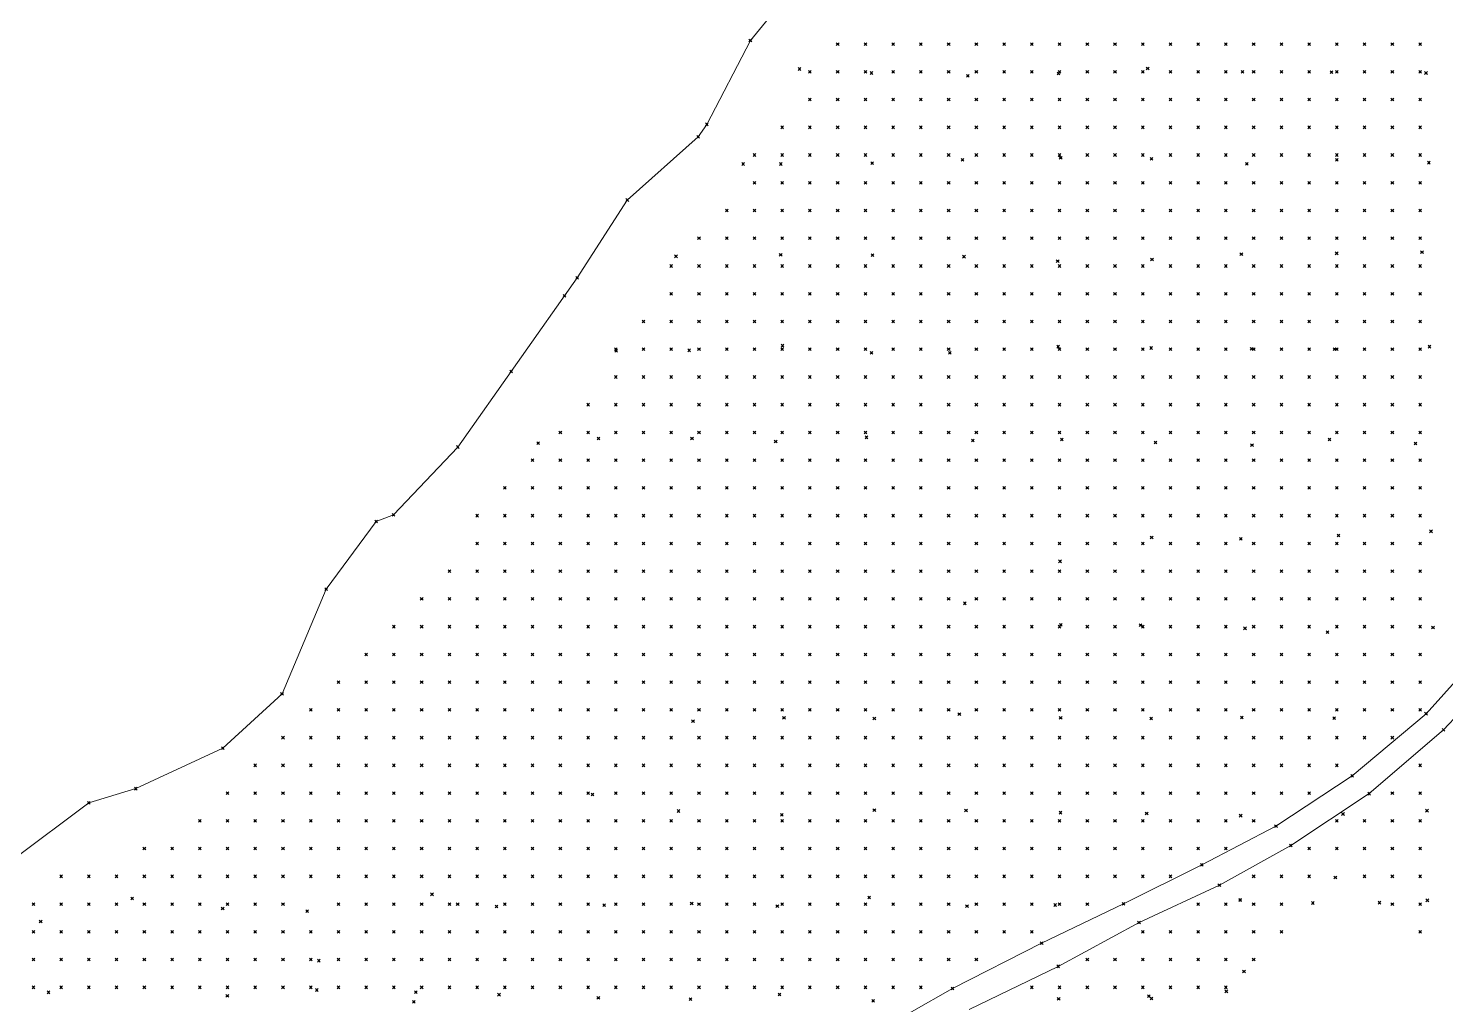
# Model space of a CAD drawing. Header units: metres. Extents: x 441556 to 446409, y 432338 to 461058.
# Drawn here: x 445751.2 to 445904.5, y 437929.3 to 438034.9 of the extents above; entities that cross this region are included whole.
import ezdxf

# ---------------------------------------------------------------- set-up
doc = ezdxf.new("R2010")
doc.units = ezdxf.units.M
doc.header["$MEASUREMENT"] = 0
doc.header["$PDMODE"] = 35
doc.header["$PDSIZE"] = 0.15
for name, color, linetype, lineweight in [('DTM-BRE-RevN_GRP_CURS APA', 2, 'Continuous', 0), ('DTM-BRE-RevN_GRP_DRUM FORESTIER', 2, 'Continuous', 0), ('DTM-BRE-RevN_GRP_DRUM PIATRA', 2, 'Continuous', 0), ('DTM-NOK-RevN_LIDAR_co_lidar', 91, 'Continuous', 0), ('DTM-NOK-RevN_RTK', 32, 'Continuous', 0)]:
    doc.layers.add(name, color=color, linetype=linetype, lineweight=lineweight)

msp = doc.modelspace()

# ---------------------------------------------------------------- linework, layer by layer
at = {"layer": 'DTM-BRE-RevN_GRP_CURS APA'}
for p, q in [((445829.306, 438033.566, 323.471), (445835.65, 438041.297, 323.471)), ((445824.605, 438024.488, 324.596), (445829.306, 438033.566, 323.471)), ((445823.656, 438023.139, 324.596), (445824.605, 438024.488, 324.596)), ((445815.996, 438016.308, 322.971), (445823.656, 438023.139, 324.596)), ((445810.582, 438007.889, 323.784), (445815.996, 438016.308, 322.971)), ((445797.659, 437989.604, 323.784), (445810.582, 438007.889, 323.784)), ((445790.714, 437982.268, 323.471), (445797.659, 437989.604, 323.784)), ((445788.83, 437981.551, 322.971), (445790.714, 437982.268, 323.471)), ((445783.431, 437974.237, 323.471), (445788.83, 437981.551, 322.971)), ((445778.654, 437962.93, 324.534), (445783.431, 437974.237, 323.471)), ((445772.25, 437957.034, 323.409), (445778.654, 437962.93, 324.534)), ((445762.843, 437952.667, 323.346), (445772.25, 437957.034, 323.409)), ((445757.765, 437951.13, 323.346), (445762.843, 437952.667, 323.346)), ((445749.575, 437945.011, 323.346), (445757.765, 437951.13, 323.346))]:
    msp.add_line(p, q, dxfattribs=at)
at = {"layer": 'DTM-BRE-RevN_GRP_DRUM FORESTIER'}
for p, q in [((445902.381, 437960.774, 340.91), (445909.282, 437968.416, 340.598)), ((445894.402, 437954.065, 341.251), (445902.381, 437960.774, 340.91)), ((445886.154, 437948.615, 341.981), (445894.402, 437954.065, 341.251)), ((445878.132, 437944.427, 342.619), (445886.154, 437948.615, 341.981)), ((445869.65, 437940.212, 342.831), (445878.132, 437944.427, 342.619)), ((445860.808, 437935.953, 343.219), (445869.65, 437940.212, 342.831)), ((445851.172, 437931.053, 343.517), (445860.808, 437935.953, 343.219)), ((445842.022, 437925.867, 343.587), (445851.172, 437931.053, 343.517))]:
    msp.add_line(p, q, dxfattribs=at)
at = {"layer": 'DTM-BRE-RevN_GRP_DRUM PIATRA'}
for p, q in [((445904.27, 437959.027, 341.003), (445911.505, 437966.715, 340.762)), ((445896.238, 437952.131, 341.338), (445904.27, 437959.027, 341.003)), ((445887.75, 437946.516, 341.997), (445896.238, 437952.131, 341.338)), ((445880.03, 437942.228, 342.713), (445887.75, 437946.516, 341.997)), ((445871.341, 437938.189, 343.102), (445880.03, 437942.228, 342.713)), ((445862.608, 437933.452, 343.477), (445871.341, 437938.189, 343.102)), ((445852.978, 437928.784, 343.68), (445862.608, 437933.452, 343.477))]:
    msp.add_line(p, q, dxfattribs=at)
at = {"layer": 'DTM-NOK-RevN_LIDAR_co_lidar'}
for p in [(445838.75, 438033.169, 325.252), (445841.75, 438033.169, 325.346), (445844.749, 438033.169, 325.507), (445847.748, 438033.169, 325.704), (445850.748, 438033.169, 325.779), (445853.747, 438033.169, 325.815), (445856.746, 438033.169, 325.85), (445859.746, 438033.169, 325.88), (445862.745, 438033.169, 325.948), (445865.745, 438033.169, 326.076), (445868.744, 438033.169, 326.452), (445871.743, 438033.169, 327.021), (445874.743, 438033.169, 327.677), (445877.742, 438033.169, 328.781), (445880.741, 438033.169, 329.589), (445883.741, 438033.169, 330.215), (445886.74, 438033.169, 330.442), (445889.74, 438033.169, 330.794), (445892.739, 438033.169, 331.145), (445895.738, 438033.169, 331.633), (445898.738, 438033.169, 332.267), (445901.737, 438033.169, 332.81), (445835.751, 438030.17, 325.213), (445838.75, 438030.17, 325.385), (445841.75, 438030.17, 325.536), (445844.749, 438030.17, 325.689), (445847.748, 438030.17, 325.866), (445850.748, 438030.17, 325.989), (445853.747, 438030.17, 326.035), (445856.746, 438030.17, 326.112), (445859.746, 438030.17, 326.133), (445862.745, 438030.17, 326.151), (445865.745, 438030.17, 326.251), (445868.744, 438030.17, 326.698), (445871.743, 438030.17, 327.705), (445874.743, 438030.17, 328.475), (445877.742, 438030.17, 329.168), (445880.741, 438030.17, 330.15), (445883.741, 438030.17, 330.524), (445886.74, 438030.17, 330.794), (445889.74, 438030.17, 331.141), (445892.739, 438030.17, 331.58), (445895.738, 438030.17, 332.163), (445898.738, 438030.17, 332.622), (445901.737, 438030.17, 332.991), (445835.751, 438027.17, 325.211), (445838.75, 438027.17, 325.384), (445841.75, 438027.17, 325.592), (445844.749, 438027.17, 325.789), (445847.748, 438027.17, 326.007), (445850.748, 438027.17, 326.202), (445853.747, 438027.17, 326.293), (445856.746, 438027.17, 326.43), (445859.746, 438027.17, 326.496), (445862.745, 438027.17, 326.456), (445865.745, 438027.17, 326.503), (445868.744, 438027.17, 327.101), (445871.743, 438027.17, 328.626), (445874.743, 438027.17, 329.508), (445877.742, 438027.17, 329.957), (445880.741, 438027.17, 330.503), (445883.741, 438027.17, 330.79), (445886.74, 438027.17, 331.056), (445889.74, 438027.17, 331.396), (445892.739, 438027.17, 331.82), (445895.738, 438027.17, 332.407), (445898.738, 438027.17, 332.832), (445901.737, 438027.17, 333.225), (445832.751, 438024.171, 325.106), (445835.751, 438024.171, 325.251), (445838.75, 438024.171, 325.407), (445841.75, 438024.171, 325.57), (445844.749, 438024.171, 325.799), (445847.748, 438024.171, 326.071), (445850.748, 438024.171, 326.34), (445853.747, 438024.171, 326.547), (445856.746, 438024.171, 326.783), (445859.746, 438024.171, 326.892), (445862.745, 438024.171, 326.893), (445865.745, 438024.171, 326.933), (445868.744, 438024.171, 327.582), (445871.743, 438024.171, 329.016), (445874.743, 438024.171, 329.909), (445877.742, 438024.171, 330.354), (445880.741, 438024.171, 330.73), (445883.741, 438024.171, 331.056), (445886.74, 438024.171, 331.35), (445889.74, 438024.171, 331.649), (445892.739, 438024.171, 332.132), (445895.738, 438024.171, 332.624), (445898.738, 438024.171, 333.025), (445901.737, 438024.171, 333.433), (445829.752, 438021.172, 325.001), (445832.751, 438021.172, 325.067), (445835.751, 438021.172, 325.239), (445838.75, 438021.172, 325.367), (445841.75, 438021.172, 325.535), (445844.749, 438021.172, 325.814), (445847.748, 438021.172, 326.072), (445850.748, 438021.172, 326.324), (445853.747, 438021.172, 326.6), (445856.746, 438021.172, 326.97), (445859.746, 438021.172, 327.218), (445862.745, 438021.172, 327.383), (445865.745, 438021.172, 327.623), (445868.744, 438021.172, 328.314), (445871.743, 438021.172, 329.314), (445874.743, 438021.172, 329.908), (445877.742, 438021.172, 330.387), (445880.741, 438021.172, 330.859), (445883.741, 438021.172, 331.24), (445886.74, 438021.172, 331.562), (445889.74, 438021.172, 331.915), (445892.739, 438021.172, 332.375), (445895.738, 438021.172, 332.802), (445898.738, 438021.172, 333.21), (445901.737, 438021.172, 333.627), (445829.752, 438018.172, 324.984), (445832.751, 438018.172, 325.023), (445835.751, 438018.172, 325.18), (445838.75, 438018.172, 325.344), (445841.75, 438018.172, 325.495), (445844.749, 438018.172, 325.794), (445847.748, 438018.172, 326.013), (445850.748, 438018.172, 326.256), (445853.747, 438018.172, 326.603), (445856.746, 438018.172, 326.945), (445859.746, 438018.172, 327.257), (445862.745, 438018.172, 327.618), (445865.745, 438018.172, 328.056), (445868.744, 438018.172, 328.654), (445871.743, 438018.172, 329.235), (445874.743, 438018.172, 329.742), (445877.742, 438018.172, 330.252), (445880.741, 438018.172, 330.782), (445883.741, 438018.172, 331.263), (445886.74, 438018.172, 331.717), (445889.74, 438018.172, 332.106), (445892.739, 438018.172, 332.52), (445895.738, 438018.172, 332.976), (445898.738, 438018.172, 333.402), (445901.737, 438018.172, 333.833), (445826.753, 438015.173, 325.046), (445829.752, 438015.173, 324.94), (445832.751, 438015.173, 324.974), (445835.751, 438015.173, 325.091), (445838.75, 438015.173, 325.256), (445841.75, 438015.173, 325.431), (445844.749, 438015.173, 325.683), (445847.748, 438015.173, 325.874), (445850.748, 438015.173, 326.141), (445853.747, 438015.173, 326.492), (445856.746, 438015.173, 326.861), (445859.746, 438015.173, 327.286), (445862.745, 438015.173, 327.626), (445865.745, 438015.173, 328.03), (445868.744, 438015.173, 328.751), (445871.743, 438015.173, 329.291), (445874.743, 438015.173, 329.875), (445877.742, 438015.173, 330.351), (445880.741, 438015.173, 330.817), (445883.741, 438015.173, 331.379), (445886.74, 438015.173, 331.838), (445889.74, 438015.173, 332.277), (445892.739, 438015.173, 332.658), (445895.738, 438015.173, 333.125), (445898.738, 438015.173, 333.55), (445901.737, 438015.173, 333.982), (445823.753, 438012.174, 325.13), (445826.753, 438012.174, 324.941), (445829.752, 438012.174, 324.901), (445832.751, 438012.174, 324.953), (445835.751, 438012.174, 325.03), (445838.75, 438012.174, 325.18), (445841.75, 438012.174, 325.384), (445844.749, 438012.174, 325.528), (445847.748, 438012.174, 325.698), (445850.748, 438012.174, 325.996), (445853.747, 438012.174, 326.303), (445856.746, 438012.174, 326.775), (445859.746, 438012.174, 327.661), (445862.745, 438012.174, 327.847), (445865.745, 438012.174, 328.015), (445868.744, 438012.174, 328.412), (445871.743, 438012.174, 329.012), (445874.743, 438012.174, 329.814), (445877.742, 438012.174, 330.6), (445880.741, 438012.174, 331.191), (445883.741, 438012.174, 331.69), (445886.74, 438012.174, 332.11), (445889.74, 438012.174, 332.531), (445892.739, 438012.174, 332.925), (445895.738, 438012.174, 333.32), (445898.738, 438012.174, 333.748), (445901.737, 438012.174, 334.101), (445820.754, 438009.174, 325.113), (445823.753, 438009.174, 325.006), (445826.753, 438009.174, 324.874), (445829.752, 438009.174, 324.818), (445832.751, 438009.174, 324.886), (445835.751, 438009.174, 325.033), (445838.75, 438009.174, 325.135), (445841.75, 438009.174, 325.271), (445844.749, 438009.174, 325.385), (445847.748, 438009.174, 325.584), (445850.748, 438009.174, 325.889), (445853.747, 438009.174, 326.207), (445856.746, 438009.174, 326.82), (445859.746, 438009.174, 328.267), (445862.745, 438009.174, 328.698), (445865.745, 438009.174, 328.656), (445868.744, 438009.174, 328.736), (445871.743, 438009.174, 328.942), (445874.743, 438009.174, 329.646), (445877.742, 438009.174, 330.866), (445880.741, 438009.174, 331.749), (445883.741, 438009.174, 332.113), (445886.74, 438009.174, 332.378), (445889.74, 438009.174, 332.752), (445892.739, 438009.174, 333.146), (445895.738, 438009.174, 333.571), (445898.738, 438009.174, 333.984), (445901.737, 438009.174, 334.403), (445820.754, 438006.175, 325.053), (445823.753, 438006.175, 324.904), (445826.753, 438006.175, 324.813), (445829.752, 438006.175, 324.806), (445832.751, 438006.175, 324.862), (445835.751, 438006.175, 324.94), (445838.75, 438006.175, 325.053), (445841.75, 438006.175, 325.178), (445844.749, 438006.175, 325.287), (445847.748, 438006.175, 325.519), (445850.748, 438006.175, 325.905), (445853.747, 438006.175, 326.354), (445856.746, 438006.175, 326.968), (445859.746, 438006.175, 328.481), (445862.745, 438006.175, 329.594), (445865.745, 438006.175, 329.763), (445868.744, 438006.175, 329.726), (445871.743, 438006.175, 329.59), (445874.743, 438006.175, 329.781), (445877.742, 438006.175, 330.628), (445880.741, 438006.175, 331.875), (445883.741, 438006.175, 332.221), (445886.74, 438006.175, 332.512), (445889.74, 438006.175, 332.957), (445892.739, 438006.175, 333.388), (445895.738, 438006.175, 333.73), (445898.738, 438006.175, 334.176), (445901.737, 438006.175, 334.605), (445817.755, 438003.175, 325.256), (445820.754, 438003.175, 325.035), (445823.753, 438003.175, 324.841), (445826.753, 438003.175, 324.71), (445829.752, 438003.175, 324.741), (445832.751, 438003.175, 324.782), (445835.751, 438003.175, 324.881), (445838.75, 438003.175, 325.013), (445841.75, 438003.175, 325.153), (445844.749, 438003.175, 325.346), (445847.748, 438003.175, 325.66), (445850.748, 438003.175, 326.081), (445853.747, 438003.175, 326.669), (445856.746, 438003.175, 327.43), (445859.746, 438003.175, 328.89), (445862.745, 438003.175, 329.914), (445865.745, 438003.175, 330.187), (445868.744, 438003.175, 330.457), (445871.743, 438003.175, 330.63), (445874.743, 438003.175, 330.522), (445877.742, 438003.175, 330.606), (445880.741, 438003.175, 331.994), (445883.741, 438003.175, 332.21), (445886.74, 438003.175, 332.519), (445889.74, 438003.175, 333.076), (445892.739, 438003.175, 333.579), (445895.738, 438003.175, 334.043), (445898.738, 438003.175, 334.482), (445901.737, 438003.175, 334.867), (445814.755, 438000.176, 325.194), (445817.755, 438000.176, 325.181), (445820.754, 438000.176, 324.944), (445823.753, 438000.176, 324.771), (445826.753, 438000.176, 324.701), (445829.752, 438000.176, 324.695), (445832.751, 438000.176, 324.704), (445835.751, 438000.176, 324.809), (445838.75, 438000.176, 325.034), (445841.75, 438000.176, 325.405), (445844.749, 438000.176, 325.58), (445847.748, 438000.176, 325.916), (445850.748, 438000.176, 326.392), (445853.747, 438000.176, 327.158), (445856.746, 438000.176, 328.095), (445859.746, 438000.176, 329.309), (445862.745, 438000.176, 330.058), (445865.745, 438000.176, 330.368), (445868.744, 438000.176, 330.737), (445871.743, 438000.176, 331.147), (445874.743, 438000.176, 331.551), (445877.742, 438000.176, 331.661), (445880.741, 438000.176, 332.388), (445883.741, 438000.176, 332.487), (445886.74, 438000.176, 332.764), (445889.74, 438000.176, 333.174), (445892.739, 438000.176, 333.645), (445895.738, 438000.176, 334.197), (445898.738, 438000.176, 334.736), (445901.737, 438000.176, 335.261), (445814.755, 437997.177, 325.104), (445817.755, 437997.177, 325.004), (445820.754, 437997.177, 324.771), (445823.753, 437997.177, 324.666), (445826.753, 437997.177, 324.669), (445829.752, 437997.177, 324.712), (445832.751, 437997.177, 324.688), (445835.751, 437997.177, 324.806), (445838.75, 437997.177, 325.178), (445841.75, 437997.177, 325.652), (445844.749, 437997.177, 325.952), (445847.748, 437997.177, 326.411), (445850.748, 437997.177, 327.082), (445853.747, 437997.177, 328.026), (445856.746, 437997.177, 329.062), (445859.746, 437997.177, 329.827), (445862.745, 437997.177, 330.188), (445865.745, 437997.177, 330.54), (445868.744, 437997.177, 330.926), (445871.743, 437997.177, 331.347), (445874.743, 437997.177, 331.77), (445877.742, 437997.177, 332.108), (445880.741, 437997.177, 332.391), (445883.741, 437997.177, 332.659), (445886.74, 437997.177, 332.993), (445889.74, 437997.177, 333.309), (445892.739, 437997.177, 333.715), (445895.738, 437997.177, 334.208), (445898.738, 437997.177, 334.816), (445901.737, 437997.177, 335.525), (445811.756, 437994.177, 325.064), (445814.755, 437994.177, 324.995), (445817.755, 437994.177, 324.828), (445820.754, 437994.177, 324.626), (445823.753, 437994.177, 324.609), (445826.753, 437994.177, 324.608), (445829.752, 437994.177, 324.637), (445832.751, 437994.177, 324.702), (445835.751, 437994.177, 324.887), (445838.75, 437994.177, 325.318), (445841.75, 437994.177, 325.852), (445844.749, 437994.177, 326.722), (445847.748, 437994.177, 327.329), (445850.748, 437994.177, 328.284), (445853.747, 437994.177, 329.254), (445856.746, 437994.177, 329.784), (445859.746, 437994.177, 330.088), (445862.745, 437994.177, 330.39), (445865.745, 437994.177, 330.747), (445868.744, 437994.177, 331.082), (445871.743, 437994.177, 331.558), (445874.743, 437994.177, 332.019), (445877.742, 437994.177, 332.371), (445880.741, 437994.177, 332.674), (445883.741, 437994.177, 332.913), (445886.74, 437994.177, 333.17), (445889.74, 437994.177, 333.49), (445892.739, 437994.177, 333.878), (445895.738, 437994.177, 334.353), (445898.738, 437994.177, 334.752), (445901.737, 437994.177, 335.602), (445808.756, 437991.178, 325.193), (445811.756, 437991.178, 325.083), (445814.755, 437991.178, 324.89), (445817.755, 437991.178, 324.693), (445820.754, 437991.178, 324.545), (445823.753, 437991.178, 324.538), (445826.753, 437991.178, 324.566), (445829.752, 437991.178, 324.651), (445832.751, 437991.178, 324.789), (445835.751, 437991.178, 325.074), (445838.75, 437991.178, 325.563), (445841.75, 437991.178, 326.192), (445844.749, 437991.178, 327.694), (445847.748, 437991.178, 328.274), (445850.748, 437991.178, 329.096), (445853.747, 437991.178, 329.582), (445856.746, 437991.178, 330.066), (445859.746, 437991.178, 330.485), (445862.745, 437991.178, 330.91), (445865.745, 437991.178, 331.041), (445868.744, 437991.178, 331.396), (445871.743, 437991.178, 331.905), (445874.743, 437991.178, 332.281), (445877.742, 437991.178, 332.637), (445880.741, 437991.178, 332.929), (445883.741, 437991.178, 333.214), (445886.74, 437991.178, 333.447), (445889.74, 437991.178, 333.757), (445892.739, 437991.178, 334.135), (445895.738, 437991.178, 334.549), (445898.738, 437991.178, 335.031), (445901.737, 437991.178, 335.574), (445805.757, 437988.179, 325.234), (445808.756, 437988.179, 325.15), (445811.756, 437988.179, 324.961), (445814.755, 437988.179, 324.743), (445817.755, 437988.179, 324.589), (445820.754, 437988.179, 324.518), (445823.753, 437988.179, 324.528), (445826.753, 437988.179, 324.596), (445829.752, 437988.179, 324.747), (445832.751, 437988.179, 325.178), (445835.751, 437988.179, 325.861), (445838.75, 437988.179, 326.433), (445841.75, 437988.179, 327.111), (445844.749, 437988.179, 328.147), (445847.748, 437988.179, 328.967), (445850.748, 437988.179, 329.356), (445853.747, 437988.179, 329.82), (445856.746, 437988.179, 331.014), (445859.746, 437988.179, 332.084), (445862.745, 437988.179, 332.394), (445865.745, 437988.179, 332.257), (445868.744, 437988.179, 332.271), (445871.743, 437988.179, 332.612), (445874.743, 437988.179, 332.954), (445877.742, 437988.179, 333.141), (445880.741, 437988.179, 333.35), (445883.741, 437988.179, 333.709), (445886.74, 437988.179, 333.78), (445889.74, 437988.179, 334.037), (445892.739, 437988.179, 334.45), (445895.738, 437988.179, 334.821), (445898.738, 437988.179, 335.274), (445901.737, 437988.179, 335.947), (445802.758, 437985.179, 325.28), (445805.757, 437985.179, 325.213), (445808.756, 437985.179, 325.027), (445811.756, 437985.179, 324.77), (445814.755, 437985.179, 324.613), (445817.755, 437985.179, 324.587), (445820.754, 437985.179, 324.592), (445823.753, 437985.179, 324.629), (445826.753, 437985.179, 324.837), (445829.752, 437985.179, 325.338), (445832.751, 437985.179, 326.275), (445835.751, 437985.179, 327.578), (445838.75, 437985.179, 328.044), (445841.75, 437985.179, 328.377), (445844.749, 437985.179, 329.152), (445847.748, 437985.179, 329.981), (445850.748, 437985.179, 330.086), (445853.747, 437985.179, 331.122), (445856.746, 437985.179, 333.205), (445859.746, 437985.179, 335.003), (445862.745, 437985.179, 334.76), (445865.745, 437985.179, 334.59), (445868.744, 437985.179, 333.95), (445871.743, 437985.179, 334.248), (445874.743, 437985.179, 334.216), (445877.742, 437985.179, 333.976), (445880.741, 437985.179, 334.292), (445883.741, 437985.179, 334.97), (445886.74, 437985.179, 334.392), (445889.74, 437985.179, 334.43), (445892.739, 437985.179, 334.772), (445895.738, 437985.179, 335.113), (445898.738, 437985.179, 335.893), (445901.737, 437985.179, 336.891), (445799.758, 437982.18, 325.153), (445802.758, 437982.18, 325.117), (445805.757, 437982.18, 325.088), (445808.756, 437982.18, 324.809), (445811.756, 437982.18, 324.594), (445814.755, 437982.18, 324.557), (445817.755, 437982.18, 324.632), (445820.754, 437982.18, 324.698), (445823.753, 437982.18, 324.985), (445826.753, 437982.18, 325.589), (445829.752, 437982.18, 326.892), (445832.751, 437982.18, 328.04), (445835.751, 437982.18, 329.302), (445838.75, 437982.18, 329.884), (445841.75, 437982.18, 330.451), (445844.749, 437982.18, 330.842), (445847.748, 437982.18, 331.441), (445850.748, 437982.18, 332.589), (445853.747, 437982.18, 334.875), (445856.746, 437982.18, 336.094), (445859.746, 437982.18, 336.62), (445862.745, 437982.18, 336.251), (445865.745, 437982.18, 336.221), (445868.744, 437982.18, 335.991), (445871.743, 437982.18, 336.418), (445874.743, 437982.18, 335.243), (445877.742, 437982.18, 335.222), (445880.741, 437982.18, 335.5), (445883.741, 437982.18, 336.06), (445886.74, 437982.18, 335.379), (445889.74, 437982.18, 334.974), (445892.739, 437982.18, 335.003), (445895.738, 437982.18, 335.384), (445898.738, 437982.18, 336.338), (445901.737, 437982.18, 337.485), (445799.758, 437979.18, 325.042), (445802.758, 437979.18, 324.938), (445805.757, 437979.18, 324.784), (445808.756, 437979.18, 324.581), (445811.756, 437979.18, 324.526), (445814.755, 437979.18, 324.632), (445817.755, 437979.18, 324.955), (445820.754, 437979.18, 325.301), (445823.753, 437979.18, 325.802), (445826.753, 437979.18, 326.715), (445829.752, 437979.18, 328.694), (445832.751, 437979.18, 330.024), (445835.751, 437979.18, 330.891), (445838.75, 437979.18, 332.316), (445841.75, 437979.18, 332.707), (445844.749, 437979.18, 332.864), (445847.748, 437979.18, 333.401), (445850.748, 437979.18, 335.992), (445853.747, 437979.18, 337.508), (445856.746, 437979.18, 337.881), (445859.746, 437979.18, 337.883), (445862.745, 437979.18, 337.816), (445865.745, 437979.18, 338.019), (445868.744, 437979.18, 337.929), (445871.743, 437979.18, 337.437), (445874.743, 437979.18, 336.833), (445877.742, 437979.18, 337.209), (445880.741, 437979.18, 337.082), (445883.741, 437979.18, 337.392), (445886.74, 437979.18, 336.716), (445889.74, 437979.18, 336.013), (445892.739, 437979.18, 335.401), (445895.738, 437979.18, 335.599), (445898.738, 437979.18, 336.465), (445901.737, 437979.18, 337.843), (445796.759, 437976.181, 324.997), (445799.758, 437976.181, 324.789), (445802.758, 437976.181, 324.66), (445805.757, 437976.181, 324.493), (445808.756, 437976.181, 324.473), (445811.756, 437976.181, 324.549), (445814.755, 437976.181, 324.902), (445817.755, 437976.181, 325.801), (445820.754, 437976.181, 326.794), (445823.753, 437976.181, 326.978), (445826.753, 437976.181, 327.75), (445829.752, 437976.181, 330.015), (445832.751, 437976.181, 332.454), (445835.751, 437976.181, 332.916), (445838.75, 437976.181, 334.567), (445841.75, 437976.181, 334.272), (445844.749, 437976.181, 334.954), (445847.748, 437976.181, 335.096), (445850.748, 437976.181, 337.482), (445853.747, 437976.181, 337.904), (445856.746, 437976.181, 338.41), (445859.746, 437976.181, 338.627), (445862.745, 437976.181, 338.778), (445865.745, 437976.181, 338.704), (445868.744, 437976.181, 338.576), (445871.743, 437976.181, 338.334), (445874.743, 437976.181, 337.847), (445877.742, 437976.181, 337.893), (445880.741, 437976.181, 338.316), (445883.741, 437976.181, 338.311), (445886.74, 437976.181, 338.038), (445889.74, 437976.181, 337.218), (445892.739, 437976.181, 336.134), (445895.738, 437976.181, 335.964), (445898.738, 437976.181, 336.626), (445901.737, 437976.181, 337.95), (445793.76, 437973.182, 324.819), (445796.759, 437973.182, 324.658), (445799.758, 437973.182, 324.512), (445802.758, 437973.182, 324.462), (445805.757, 437973.182, 324.488), (445808.756, 437973.182, 324.62), (445811.756, 437973.182, 324.816), (445814.755, 437973.182, 325.604), (445817.755, 437973.182, 326.946), (445820.754, 437973.182, 328.47), (445823.753, 437973.182, 328.682), (445826.753, 437973.182, 330.098), (445829.752, 437973.182, 333.672), (445832.751, 437973.182, 334.557), (445835.751, 437973.182, 335.411), (445838.75, 437973.182, 335.936), (445841.75, 437973.182, 336.478), (445844.749, 437973.182, 337.088), (445847.748, 437973.182, 337.893), (445850.748, 437973.182, 338.664), (445853.747, 437973.182, 338.52), (445856.746, 437973.182, 338.831), (445859.746, 437973.182, 338.947), (445862.745, 437973.182, 339.039), (445865.745, 437973.182, 339.055), (445868.744, 437973.182, 338.943), (445871.743, 437973.182, 338.672), (445874.743, 437973.182, 337.952), (445877.742, 437973.182, 338.158), (445880.741, 437973.182, 338.768), (445883.741, 437973.182, 338.88), (445886.74, 437973.182, 338.79), (445889.74, 437973.182, 338.274), (445892.739, 437973.182, 337.116), (445895.738, 437973.182, 336.699), (445898.738, 437973.182, 336.986), (445901.737, 437973.182, 337.785), (445790.76, 437970.182, 324.665), (445793.76, 437970.182, 324.535), (445796.759, 437970.182, 324.468), (445799.758, 437970.182, 324.469), (445802.758, 437970.182, 324.562), (445805.757, 437970.182, 324.85), (445808.756, 437970.182, 325.29), (445811.756, 437970.182, 325.905), (445814.755, 437970.182, 326.412), (445817.755, 437970.182, 328.586), (445820.754, 437970.182, 330.273), (445823.753, 437970.182, 331.529), (445826.753, 437970.182, 334.526), (445829.752, 437970.182, 336.828), (445832.751, 437970.182, 336.218), (445835.751, 437970.182, 336.735), (445838.75, 437970.182, 337.67), (445841.75, 437970.182, 338.302), (445844.749, 437970.182, 338.174), (445847.748, 437970.182, 338.638), (445850.748, 437970.182, 338.886), (445853.747, 437970.182, 338.929), (445856.746, 437970.182, 339.011), (445859.746, 437970.182, 339.067), (445862.745, 437970.182, 339.164), (445865.745, 437970.182, 339.221), (445868.744, 437970.182, 339.266), (445871.743, 437970.182, 339.187), (445874.743, 437970.182, 338.742), (445877.742, 437970.182, 338.884), (445880.741, 437970.182, 339.27), (445883.741, 437970.182, 339.333), (445886.74, 437970.182, 339.287), (445889.74, 437970.182, 339.074), (445892.739, 437970.182, 338.465), (445895.738, 437970.182, 338.317), (445898.738, 437970.182, 338.498), (445901.737, 437970.182, 339.339), (445787.761, 437967.183, 324.527), (445790.76, 437967.183, 324.489), (445793.76, 437967.183, 324.478), (445796.759, 437967.183, 324.481), (445799.758, 437967.183, 324.739), (445802.758, 437967.183, 325.723), (445805.757, 437967.183, 326.025), (445808.756, 437967.183, 326.786), (445811.756, 437967.183, 328.404), (445814.755, 437967.183, 328.535), (445817.755, 437967.183, 331.468), (445820.754, 437967.183, 333.754), (445823.753, 437967.183, 335.479), (445826.753, 437967.183, 336.584), (445829.752, 437967.183, 337.469), (445832.751, 437967.183, 337.608), (445835.751, 437967.183, 338.097), (445838.75, 437967.183, 338.567), (445841.75, 437967.183, 338.737), (445844.749, 437967.183, 338.775), (445847.748, 437967.183, 338.828), (445850.748, 437967.183, 338.943), (445853.747, 437967.183, 339.049), (445856.746, 437967.183, 339.145), (445859.746, 437967.183, 339.22), (445862.745, 437967.183, 339.321), (445865.745, 437967.183, 339.387), (445868.744, 437967.183, 339.55), (445871.743, 437967.183, 339.591), (445874.743, 437967.183, 339.599), (445877.742, 437967.183, 339.482), (445880.741, 437967.183, 339.674), (445883.741, 437967.183, 339.739), (445886.74, 437967.183, 339.675), (445889.74, 437967.183, 339.674), (445892.739, 437967.183, 339.695), (445895.738, 437967.183, 339.352), (445898.738, 437967.183, 339.163), (445901.737, 437967.183, 339.989), (445784.761, 437964.184, 324.475), (445787.761, 437964.184, 324.484), (445790.76, 437964.184, 324.537), (445793.76, 437964.184, 324.573), (445796.759, 437964.184, 324.992), (445799.758, 437964.184, 327.701), (445802.758, 437964.184, 329.586), (445805.757, 437964.184, 328.617), (445808.756, 437964.184, 328.707), (445811.756, 437964.184, 330.574), (445814.755, 437964.184, 333.443), (445817.755, 437964.184, 335.816), (445820.754, 437964.184, 337.453), (445823.753, 437964.184, 337.612), (445826.753, 437964.184, 337.891), (445829.752, 437964.184, 338.23), (445832.751, 437964.184, 338.682), (445835.751, 437964.184, 338.722), (445838.75, 437964.184, 338.777), (445841.75, 437964.184, 338.824), (445844.749, 437964.184, 338.886), (445847.748, 437964.184, 338.985), (445850.748, 437964.184, 339.071), (445853.747, 437964.184, 339.146), (445856.746, 437964.184, 339.276), (445859.746, 437964.184, 339.416), (445862.745, 437964.184, 339.575), (445865.745, 437964.184, 339.701), (445868.744, 437964.184, 339.81), (445871.743, 437964.184, 339.892), (445874.743, 437964.184, 339.891), (445877.742, 437964.184, 339.928), (445880.741, 437964.184, 340.084), (445883.741, 437964.184, 340.135), (445886.74, 437964.184, 340.034), (445889.74, 437964.184, 339.937), (445892.739, 437964.184, 339.854), (445895.738, 437964.184, 339.696), (445898.738, 437964.184, 339.482), (445901.737, 437964.184, 340.206), (445781.762, 437961.184, 324.489), (445784.761, 437961.184, 324.49), (445787.761, 437961.184, 324.666), (445790.76, 437961.184, 325.168), (445793.76, 437961.184, 325.562), (445796.759, 437961.184, 327.325), (445799.758, 437961.184, 333.512), (445802.758, 437961.184, 333.976), (445805.757, 437961.184, 332.363), (445808.756, 437961.184, 330.632), (445811.756, 437961.184, 332.053), (445814.755, 437961.184, 335.273), (445817.755, 437961.184, 337.565), (445820.754, 437961.184, 338.716), (445823.753, 437961.184, 338.435), (445826.753, 437961.184, 338.779), (445829.752, 437961.184, 338.904), (445832.751, 437961.184, 338.903), (445835.751, 437961.184, 338.954), (445838.75, 437961.184, 339.002), (445841.75, 437961.184, 339.014), (445844.749, 437961.184, 339.063), (445847.748, 437961.184, 339.158), (445850.748, 437961.184, 339.255), (445853.747, 437961.184, 339.371), (445856.746, 437961.184, 339.536), (445859.746, 437961.184, 339.691), (445862.745, 437961.184, 339.886), (445865.745, 437961.184, 340.021), (445868.744, 437961.184, 340.124), (445871.743, 437961.184, 340.277), (445874.743, 437961.184, 340.34), (445877.742, 437961.184, 340.384), (445880.741, 437961.184, 340.497), (445883.741, 437961.184, 340.558), (445886.74, 437961.184, 340.465), (445889.74, 437961.184, 340.291), (445892.739, 437961.184, 340.12), (445895.738, 437961.184, 340.095), (445898.738, 437961.184, 340.214), (445901.737, 437961.184, 340.653), (445778.763, 437958.185, 324.589), (445781.762, 437958.185, 324.815), (445784.761, 437958.185, 325.405), (445787.761, 437958.185, 325.789), (445790.76, 437958.185, 326.425), (445793.76, 437958.185, 327.481), (445796.759, 437958.185, 330.086), (445799.758, 437958.185, 333.778), (445802.758, 437958.185, 335.724), (445805.757, 437958.185, 335.203), (445808.756, 437958.185, 334.098), (445811.756, 437958.185, 335.516), (445814.755, 437958.185, 336.999), (445817.755, 437958.185, 338.353), (445820.754, 437958.185, 339.072), (445823.753, 437958.185, 338.966), (445826.753, 437958.185, 338.978), (445829.752, 437958.185, 339.052), (445832.751, 437958.185, 339.074), (445835.751, 437958.185, 339.168), (445838.75, 437958.185, 339.201), (445841.75, 437958.185, 339.266), (445844.749, 437958.185, 339.36), (445847.748, 437958.185, 339.458), (445850.748, 437958.185, 339.572), (445853.747, 437958.185, 339.752), (445856.746, 437958.185, 339.934), (445859.746, 437958.185, 340.124), (445862.745, 437958.185, 340.246), (445865.745, 437958.185, 340.373), (445868.744, 437958.185, 340.505), (445871.743, 437958.185, 340.755), (445874.743, 437958.185, 340.838), (445877.742, 437958.185, 340.831), (445880.741, 437958.185, 340.899), (445883.741, 437958.185, 340.936), (445886.74, 437958.185, 340.863), (445889.74, 437958.185, 340.682), (445892.739, 437958.185, 340.59), (445895.738, 437958.185, 340.701), (445898.738, 437958.185, 340.862), (445775.763, 437955.185, 324.855), (445778.763, 437955.185, 325.447), (445781.762, 437955.185, 326.027), (445784.761, 437955.185, 328.018), (445787.761, 437955.185, 328.414), (445790.76, 437955.185, 328.246), (445793.76, 437955.185, 328.941), (445796.759, 437955.185, 330.828), (445799.758, 437955.185, 334.325), (445802.758, 437955.185, 335.141), (445805.757, 437955.185, 335.679), (445808.756, 437955.185, 337.029), (445811.756, 437955.185, 337.908), (445814.755, 437955.185, 338.341), (445817.755, 437955.185, 338.982), (445820.754, 437955.185, 339.12), (445823.753, 437955.185, 339.166), (445826.753, 437955.185, 339.145), (445829.752, 437955.185, 339.175), (445832.751, 437955.185, 339.272), (445835.751, 437955.185, 339.385), (445838.75, 437955.185, 339.447), (445841.75, 437955.185, 339.562), (445844.749, 437955.185, 339.786), (445847.748, 437955.185, 339.901), (445850.748, 437955.185, 340.049), (445853.747, 437955.185, 340.234), (445856.746, 437955.185, 340.405), (445859.746, 437955.185, 340.593), (445862.745, 437955.185, 340.673), (445865.745, 437955.185, 340.787), (445868.744, 437955.185, 340.939), (445871.743, 437955.185, 341.172), (445874.743, 437955.185, 341.311), (445877.742, 437955.185, 341.268), (445880.741, 437955.185, 341.233), (445883.741, 437955.185, 341.282), (445886.74, 437955.185, 341.219), (445889.74, 437955.185, 341.071), (445892.739, 437955.185, 341.097), (445901.737, 437955.185, 341.485), (445772.764, 437952.186, 325.269), (445775.763, 437952.186, 325.586), (445778.763, 437952.186, 327.382), (445781.762, 437952.186, 327.844), (445784.761, 437952.186, 329.53), (445787.761, 437952.186, 329.903), (445790.76, 437952.186, 330.675), (445793.76, 437952.186, 331.472), (445796.759, 437952.186, 332.934), (445799.758, 437952.186, 334.53), (445802.758, 437952.186, 335.712), (445805.757, 437952.186, 336.739), (445808.756, 437952.186, 338.146), (445811.756, 437952.186, 338.922), (445814.755, 437952.186, 339.261), (445817.755, 437952.186, 339.324), (445820.754, 437952.186, 339.323), (445823.753, 437952.186, 339.353), (445826.753, 437952.186, 339.384), (445829.752, 437952.186, 339.439), (445832.751, 437952.186, 339.503), (445835.751, 437952.186, 339.713), (445838.75, 437952.186, 339.859), (445841.75, 437952.186, 339.987), (445844.749, 437952.186, 340.152), (445847.748, 437952.186, 340.288), (445850.748, 437952.186, 340.45), (445853.747, 437952.186, 340.694), (445856.746, 437952.186, 340.93), (445859.746, 437952.186, 341.089), (445862.745, 437952.186, 341.137), (445865.745, 437952.186, 341.235), (445868.744, 437952.186, 341.388), (445871.743, 437952.186, 341.546), (445874.743, 437952.186, 341.685), (445877.742, 437952.186, 341.694), (445880.741, 437952.186, 341.587), (445883.741, 437952.186, 341.598), (445886.74, 437952.186, 341.574), (445889.74, 437952.186, 341.485), (445898.738, 437952.186, 341.753), (445901.737, 437952.186, 342.07), (445769.765, 437949.187, 326.43), (445772.764, 437949.187, 327.487), (445775.763, 437949.187, 327.227), (445778.763, 437949.187, 328.639), (445781.762, 437949.187, 329.213), (445784.761, 437949.187, 330.573), (445787.761, 437949.187, 331.078), (445790.76, 437949.187, 332.362), (445793.76, 437949.187, 333.491), (445796.759, 437949.187, 335.154), (445799.758, 437949.187, 335.979), (445802.758, 437949.187, 336.551), (445805.757, 437949.187, 338.545), (445808.756, 437949.187, 339.097), (445811.756, 437949.187, 339.45), (445814.755, 437949.187, 339.567), (445817.755, 437949.187, 339.644), (445820.754, 437949.187, 339.696), (445823.753, 437949.187, 339.668), (445826.753, 437949.187, 339.725), (445829.752, 437949.187, 339.791), (445832.751, 437949.187, 339.902), (445835.751, 437949.187, 340.059), (445838.75, 437949.187, 340.224), (445841.75, 437949.187, 340.417), (445844.749, 437949.187, 340.517), (445847.748, 437949.187, 340.691), (445850.748, 437949.187, 340.884), (445853.747, 437949.187, 341.101), (445856.746, 437949.187, 341.325), (445859.746, 437949.187, 341.512), (445862.745, 437949.187, 341.549), (445865.745, 437949.187, 341.585), (445868.744, 437949.187, 341.692), (445871.743, 437949.187, 341.879), (445874.743, 437949.187, 342.031), (445877.742, 437949.187, 342.098), (445880.741, 437949.187, 342.038), (445883.741, 437949.187, 341.952), (445892.739, 437949.187, 341.805), (445895.738, 437949.187, 341.833), (445898.738, 437949.187, 342.225), (445901.737, 437949.187, 342.486), (445763.766, 437946.187, 329.055), (445766.765, 437946.187, 329.928), (445769.765, 437946.187, 331.343), (445772.764, 437946.187, 330.024), (445775.763, 437946.187, 329.903), (445778.763, 437946.187, 330.193), (445781.762, 437946.187, 330.884), (445784.761, 437946.187, 332.19), (445787.761, 437946.187, 332.197), (445790.76, 437946.187, 333.268), (445793.76, 437946.187, 334.538), (445796.759, 437946.187, 337.107), (445799.758, 437946.187, 338.395), (445802.758, 437946.187, 338.469), (445805.757, 437946.187, 339.747), (445808.756, 437946.187, 339.741), (445811.756, 437946.187, 339.759), (445814.755, 437946.187, 339.808), (445817.755, 437946.187, 339.929), (445820.754, 437946.187, 340.187), (445823.753, 437946.187, 340.013), (445826.753, 437946.187, 340.116), (445829.752, 437946.187, 340.17), (445832.751, 437946.187, 340.314), (445835.751, 437946.187, 340.466), (445838.75, 437946.187, 340.579), (445841.75, 437946.187, 340.752), (445844.749, 437946.187, 340.953), (445847.748, 437946.187, 341.119), (445850.748, 437946.187, 341.298), (445853.747, 437946.187, 341.456), (445856.746, 437946.187, 341.634), (445859.746, 437946.187, 341.823), (445862.745, 437946.187, 341.82), (445865.745, 437946.187, 341.845), (445868.744, 437946.187, 341.937), (445871.743, 437946.187, 342.168), (445874.743, 437946.187, 342.354), (445877.742, 437946.187, 342.444), (445880.741, 437946.187, 342.45), (445889.74, 437946.187, 342.32), (445892.739, 437946.187, 342.311), (445895.738, 437946.187, 342.225), (445898.738, 437946.187, 342.48), (445901.737, 437946.187, 342.849), (445754.768, 437943.188, 327.064), (445757.767, 437943.188, 328.721), (445760.766, 437943.188, 329.775), (445763.766, 437943.188, 329.687), (445766.765, 437943.188, 331.224), (445769.765, 437943.188, 333.089), (445772.764, 437943.188, 332.374), (445775.763, 437943.188, 332.787), (445778.763, 437943.188, 332.7), (445781.762, 437943.188, 334.343), (445784.761, 437943.188, 334.533), (445787.761, 437943.188, 334.148), (445790.76, 437943.188, 334.974), (445793.76, 437943.188, 335.958), (445796.759, 437943.188, 337.764), (445799.758, 437943.188, 339.932), (445802.758, 437943.188, 340.047), (445805.757, 437943.188, 340.056), (445808.756, 437943.188, 340.021), (445811.756, 437943.188, 340.057), (445814.755, 437943.188, 340.107), (445817.755, 437943.188, 340.237), (445820.754, 437943.188, 340.419), (445823.753, 437943.188, 340.393), (445826.753, 437943.188, 340.445), (445829.752, 437943.188, 340.529), (445832.751, 437943.188, 340.682), (445835.751, 437943.188, 340.814), (445838.75, 437943.188, 340.973), (445841.75, 437943.188, 341.132), (445844.749, 437943.188, 341.34), (445847.748, 437943.188, 341.473), (445850.748, 437943.188, 341.624), (445853.747, 437943.188, 341.8), (445856.746, 437943.188, 342.003), (445859.746, 437943.188, 342.174), (445862.745, 437943.188, 342.146), (445865.745, 437943.188, 342.196), (445868.744, 437943.188, 342.318), (445871.743, 437943.188, 342.495), (445874.743, 437943.188, 342.641), (445883.741, 437943.188, 342.722), (445886.74, 437943.188, 342.77), (445889.74, 437943.188, 342.81), (445895.738, 437943.188, 342.614), (445898.738, 437943.188, 342.748), (445901.737, 437943.188, 343.167), (445751.768, 437940.189, 326.644), (445754.768, 437940.189, 327.948), (445757.767, 437940.189, 329.726), (445760.766, 437940.189, 331.496), (445763.766, 437940.189, 332.301), (445766.765, 437940.189, 332.359), (445769.765, 437940.189, 334.442), (445772.764, 437940.189, 333.962), (445775.763, 437940.189, 335.279), (445778.763, 437940.189, 337.376), (445784.761, 437940.189, 339.002), (445787.761, 437940.189, 338.612), (445790.76, 437940.189, 339.174), (445793.76, 437940.189, 339.507), (445796.759, 437940.189, 340.293), (445799.758, 437940.189, 340.339), (445802.758, 437940.189, 340.297), (445805.757, 437940.189, 340.349), (445808.756, 437940.189, 340.364), (445811.756, 437940.189, 340.423), (445814.755, 437940.189, 340.5), (445817.755, 437940.189, 340.577), (445820.754, 437940.189, 340.675), (445823.753, 437940.189, 340.776), (445826.753, 437940.189, 340.834), (445829.752, 437940.189, 340.927), (445832.751, 437940.189, 341.036), (445835.751, 437940.189, 341.173), (445838.75, 437940.189, 341.342), (445841.75, 437940.189, 341.514), (445844.749, 437940.189, 341.65), (445847.748, 437940.189, 341.789), (445850.748, 437940.189, 342.021), (445853.747, 437940.189, 342.203), (445856.746, 437940.189, 342.428), (445859.746, 437940.189, 342.569), (445862.745, 437940.189, 342.619), (445865.745, 437940.189, 342.715), (445877.742, 437940.189, 343.049), (445880.741, 437940.189, 343.16), (445883.741, 437940.189, 343.198), (445886.74, 437940.189, 343.169), (445898.738, 437940.189, 343.128), (445901.737, 437940.189, 343.511), (445751.768, 437937.189, 328.156), (445754.768, 437937.189, 329.257), (445757.767, 437937.189, 331.932), (445760.766, 437937.189, 333.665), (445763.766, 437937.189, 334.872), (445766.765, 437937.189, 335.608), (445769.765, 437937.189, 336.078), (445772.764, 437937.189, 336.931), (445775.763, 437937.189, 338.703), (445778.763, 437937.189, 338.637), (445781.762, 437937.189, 339.772), (445784.761, 437937.189, 340.216), (445787.761, 437937.189, 340.55), (445790.76, 437937.189, 340.596), (445793.76, 437937.189, 340.673), (445796.759, 437937.189, 340.611), (445799.758, 437937.189, 340.599), (445802.758, 437937.189, 340.676), (445805.757, 437937.189, 340.725), (445808.756, 437937.189, 340.707), (445811.756, 437937.189, 340.753), (445814.755, 437937.189, 340.843), (445817.755, 437937.189, 340.93), (445820.754, 437937.189, 341.071), (445823.753, 437937.189, 341.122), (445826.753, 437937.189, 341.24), (445829.752, 437937.189, 341.373), (445832.751, 437937.189, 341.431), (445835.751, 437937.189, 341.537), (445838.75, 437937.189, 341.679), (445841.75, 437937.189, 341.857), (445844.749, 437937.189, 342.044), (445847.748, 437937.189, 342.244), (445850.748, 437937.189, 342.412), (445853.747, 437937.189, 342.656), (445856.746, 437937.189, 342.892), (445859.746, 437937.189, 343.052), (445871.743, 437937.189, 343.277), (445874.743, 437937.189, 343.329), (445877.742, 437937.189, 343.382), (445880.741, 437937.189, 343.485), (445883.741, 437937.189, 343.547), (445886.74, 437937.189, 343.504), (445901.737, 437937.189, 343.796), (445751.768, 437934.19, 330.561), (445751.768, 437934.19, 330.361), (445754.768, 437934.19, 331.428), (445754.768, 437934.19, 331.228), (445757.767, 437934.19, 333.303), (445757.767, 437934.19, 333.103), (445760.766, 437934.19, 334.948), (445760.766, 437934.19, 334.748), (445763.766, 437934.19, 336.149), (445763.766, 437934.19, 335.949), (445766.765, 437934.19, 336.589), (445766.765, 437934.19, 336.389), (445769.765, 437934.19, 338.206), (445769.765, 437934.19, 338.006), (445772.764, 437934.19, 339.404), (445772.764, 437934.19, 339.204), (445775.763, 437934.19, 339.997), (445775.763, 437934.19, 339.797), (445778.763, 437934.19, 340.237), (445778.763, 437934.19, 340.037), (445781.762, 437934.19, 340.21), (445781.762, 437934.19, 340.01), (445784.761, 437934.19, 340.698), (445784.761, 437934.19, 340.498), (445787.761, 437934.19, 340.744), (445787.761, 437934.19, 340.544), (445790.76, 437934.19, 340.771), (445790.76, 437934.19, 340.571), (445793.76, 437934.19, 340.825), (445793.76, 437934.19, 340.625), (445796.759, 437934.19, 340.88), (445796.759, 437934.19, 340.68), (445799.758, 437934.19, 340.926), (445799.758, 437934.19, 340.726), (445802.758, 437934.19, 341.015), (445802.758, 437934.19, 340.815), (445805.757, 437934.19, 341.072), (445805.757, 437934.19, 340.872), (445808.756, 437934.19, 341.101), (445808.756, 437934.19, 340.901), (445811.756, 437934.19, 341.136), (445811.756, 437934.19, 340.936), (445814.755, 437934.19, 341.229), (445814.755, 437934.19, 341.029), (445817.755, 437934.19, 341.396), (445817.755, 437934.19, 341.196), (445820.754, 437934.19, 341.469), (445820.754, 437934.19, 341.269), (445823.753, 437934.19, 341.51), (445823.753, 437934.19, 341.31), (445826.753, 437934.19, 341.595), (445826.753, 437934.19, 341.395), (445829.752, 437934.19, 341.735), (445829.752, 437934.19, 341.535), (445832.751, 437934.19, 341.807), (445832.751, 437934.19, 341.607), (445835.751, 437934.19, 341.946), (445835.751, 437934.19, 341.746), (445838.75, 437934.19, 342.09), (445838.75, 437934.19, 341.89), (445841.75, 437934.19, 342.304), (445841.75, 437934.19, 342.104), (445844.749, 437934.19, 342.46), (445844.749, 437934.19, 342.26), (445847.748, 437934.19, 342.62), (445847.748, 437934.19, 342.42), (445850.748, 437934.19, 342.878), (445850.748, 437934.19, 342.678), (445853.747, 437934.19, 343.181), (445853.747, 437934.19, 342.981), (445865.745, 437934.19, 343.55), (445865.745, 437934.19, 343.35), (445868.744, 437934.19, 343.573), (445868.744, 437934.19, 343.373), (445871.743, 437934.19, 343.632), (445871.743, 437934.19, 343.432), (445874.743, 437934.19, 343.649), (445874.743, 437934.19, 343.449), (445877.742, 437934.19, 343.697), (445877.742, 437934.19, 343.497), (445880.741, 437934.19, 343.854), (445880.741, 437934.19, 343.654), (445883.741, 437934.19, 343.9), (445883.741, 437934.19, 343.7), (445751.768, 437931.19, 332.074), (445754.768, 437931.19, 333.66), (445757.767, 437931.19, 335.127), (445760.766, 437931.19, 335.698), (445763.766, 437931.19, 336.453), (445766.765, 437931.19, 337.487), (445769.765, 437931.19, 339.674), (445772.764, 437931.19, 340.263), (445775.763, 437931.19, 340.361), (445778.763, 437931.19, 340.463), (445781.762, 437931.19, 340.622), (445784.761, 437931.19, 340.803), (445787.761, 437931.19, 340.804), (445790.76, 437931.19, 340.892), (445793.76, 437931.19, 340.963), (445796.759, 437931.19, 341.098), (445799.758, 437931.19, 341.078), (445802.758, 437931.19, 341.162), (445805.757, 437931.19, 341.259), (445808.756, 437931.19, 341.325), (445811.756, 437931.19, 341.406), (445814.755, 437931.19, 341.512), (445817.755, 437931.19, 341.626), (445820.754, 437931.19, 341.662), (445823.753, 437931.19, 341.684), (445826.753, 437931.19, 341.747), (445829.752, 437931.19, 341.897), (445832.751, 437931.19, 341.982), (445835.751, 437931.19, 342.234), (445838.75, 437931.19, 342.446), (445841.75, 437931.19, 342.524), (445844.749, 437931.19, 342.688), (445847.748, 437931.19, 342.921), (445859.746, 437931.19, 343.627), (445862.745, 437931.19, 343.698), (445865.745, 437931.19, 343.726), (445868.744, 437931.19, 343.711), (445871.743, 437931.19, 343.742), (445874.743, 437931.19, 343.768), (445877.742, 437931.19, 343.832), (445880.741, 437931.19, 343.939)]:
    msp.add_point(p, dxfattribs=at)
at = {"layer": 'DTM-NOK-RevN_RTK'}
for p in [(445829.306, 438033.566, 323.471), (445834.623, 438030.472, 325.44), (445842.398, 438030.04, 325.826), (445852.836, 438029.743, 326.178), (445862.64, 438029.994, 326.248), (445872.278, 438030.536, 327.739), (445882.544, 438030.174, 330.529), (445892.154, 438030.139, 331.646), (445902.38, 438030.035, 333.256), (445823.656, 438023.139, 324.596), (445824.605, 438024.488, 324.596), (445828.517, 438020.207, 325.233), (445832.595, 438020.199, 325.352), (445842.474, 438020.282, 325.838), (445852.253, 438020.642, 326.823), (445862.864, 438020.866, 327.676), (445872.702, 438020.757, 329.957), (445883.007, 438020.218, 331.454), (445892.743, 438020.642, 332.688), (445902.693, 438020.345, 333.906), (445815.996, 438016.308, 322.971), (445821.26, 438010.223, 325.32), (445832.582, 438010.388, 325.169), (445842.521, 438010.355, 325.585), (445852.407, 438010.185, 326.31), (445862.547, 438009.704, 328.142), (445872.744, 438009.882, 329.361), (445882.409, 438010.443, 332.007), (445892.718, 438010.544, 333.328), (445901.942, 438010.66, 334.451), (445810.582, 438007.889, 323.784), (445809.202, 438005.937, 323.784), (445832.792, 438000.556, 324.917), (445862.586, 438000.458, 330.274), (445872.646, 438000.309, 331.5), (445883.528, 438000.225, 332.523), (445892.489, 438000.18, 333.952), (445902.749, 438000.453, 335.443), (445814.784, 437999.996, 325.427), (445822.688, 438000.056, 324.967), (445842.417, 437999.78, 325.52), (445850.869, 437999.796, 326.574), (445803.431, 437997.771, 323.784), (445797.659, 437989.604, 323.784), (445806.37, 437990.023, 325.364), (445812.875, 437990.529, 325.066), (445822.995, 437990.526, 324.705), (445832.049, 437990.191, 324.878), (445841.856, 437990.651, 326.264), (445853.356, 437990.315, 329.779), (445862.995, 437990.427, 330.873), (445873.12, 437990.096, 332.281), (445883.558, 437989.805, 333.385), (445891.932, 437990.422, 334.273), (445901.243, 437989.986, 335.513), (445790.714, 437982.268, 323.471), (445788.83, 437981.551, 322.971), (445902.921, 437980.492, 338.222), (445872.704, 437979.823, 335.931), (445882.356, 437979.67, 337.377), (445892.913, 437980.047, 335.317), (445862.798, 437977.246, 338.488), (445783.431, 437974.237, 323.471), (445852.491, 437972.705, 338.787), (445862.883, 437970.377, 339.211), (445871.508, 437970.341, 338.814), (445882.804, 437969.997, 339.301), (445891.717, 437969.58, 338.201), (445903.133, 437970.079, 339.772), (445778.654, 437962.93, 324.534), (445832.944, 437960.326, 338.924), (445842.71, 437960.252, 339.222), (445851.906, 437960.726, 339.432), (445862.862, 437960.318, 340.031), (445882.472, 437960.365, 340.646), (445892.451, 437960.29, 339.988), (445902.381, 437960.774, 340.91), (445823.108, 437959.955, 338.723), (445872.652, 437960.241, 340.365), (445904.27, 437959.027, 341.003), (445772.25, 437957.034, 323.409), (445762.843, 437952.667, 323.346), (445894.402, 437954.065, 341.251), (445757.765, 437951.13, 323.346), (445812.242, 437952.037, 339.129), (445896.238, 437952.131, 341.338), (445821.539, 437950.246, 339.453), (445832.707, 437949.841, 339.758), (445842.719, 437950.345, 340.24), (445852.633, 437950.313, 340.879), (445862.854, 437950.069, 341.389), (445872.169, 437949.993, 341.791), (445882.336, 437949.75, 341.693), (445893.401, 437949.926, 341.372), (445902.48, 437950.283, 342.277), (445886.154, 437948.615, 341.981), (445887.75, 437946.516, 341.997), (445878.132, 437944.427, 342.619), (445880.03, 437942.228, 342.713), (445892.575, 437943.066, 342.535), (445762.45, 437940.803, 330.113), (445794.878, 437941.246, 339.566), (445842.159, 437940.897, 341.342), (445882.286, 437940.649, 343.07), (445882.29, 437940.606, 343.124), (445897.341, 437940.335, 342.887), (445902.525, 437940.589, 343.619), (445772.235, 437939.709, 334.2), (445781.373, 437939.42, 336.453), (445797.654, 437940.167, 340.232), (445801.862, 437939.927, 340.272), (445813.497, 437940.062, 340.469), (445822.963, 437940.252, 340.612), (445832.22, 437939.971, 341.08), (445852.741, 437939.966, 342.124), (445862.279, 437940.084, 342.534), (445869.65, 437940.212, 342.831), (445890.142, 437940.3, 343.046), (445752.552, 437938.3, 327.433), (445871.341, 437938.189, 343.102), (445860.808, 437935.953, 343.219), (445782.637, 437934.074, 340.435), (445862.608, 437933.452, 343.477), (445882.691, 437932.902, 343.927), (445753.404, 437930.644, 333.36), (445772.746, 437930.259, 340.428), (445782.416, 437930.894, 340.769), (445792.923, 437929.624, 341.292), (445793.123, 437930.659, 341.121), (445802.126, 437930.391, 341.314), (445812.869, 437930.041, 341.685), (445822.84, 437929.914, 342.013), (445832.447, 437930.406, 342.111), (445842.592, 437929.718, 342.928), (445851.172, 437931.053, 343.517), (445862.647, 437929.933, 343.933), (445872.408, 437930.239, 343.909), (445872.686, 437929.99, 343.95), (445880.781, 437930.749, 343.986)]:
    msp.add_point(p, dxfattribs=at)

doc.saveas('drawing.dxf')
